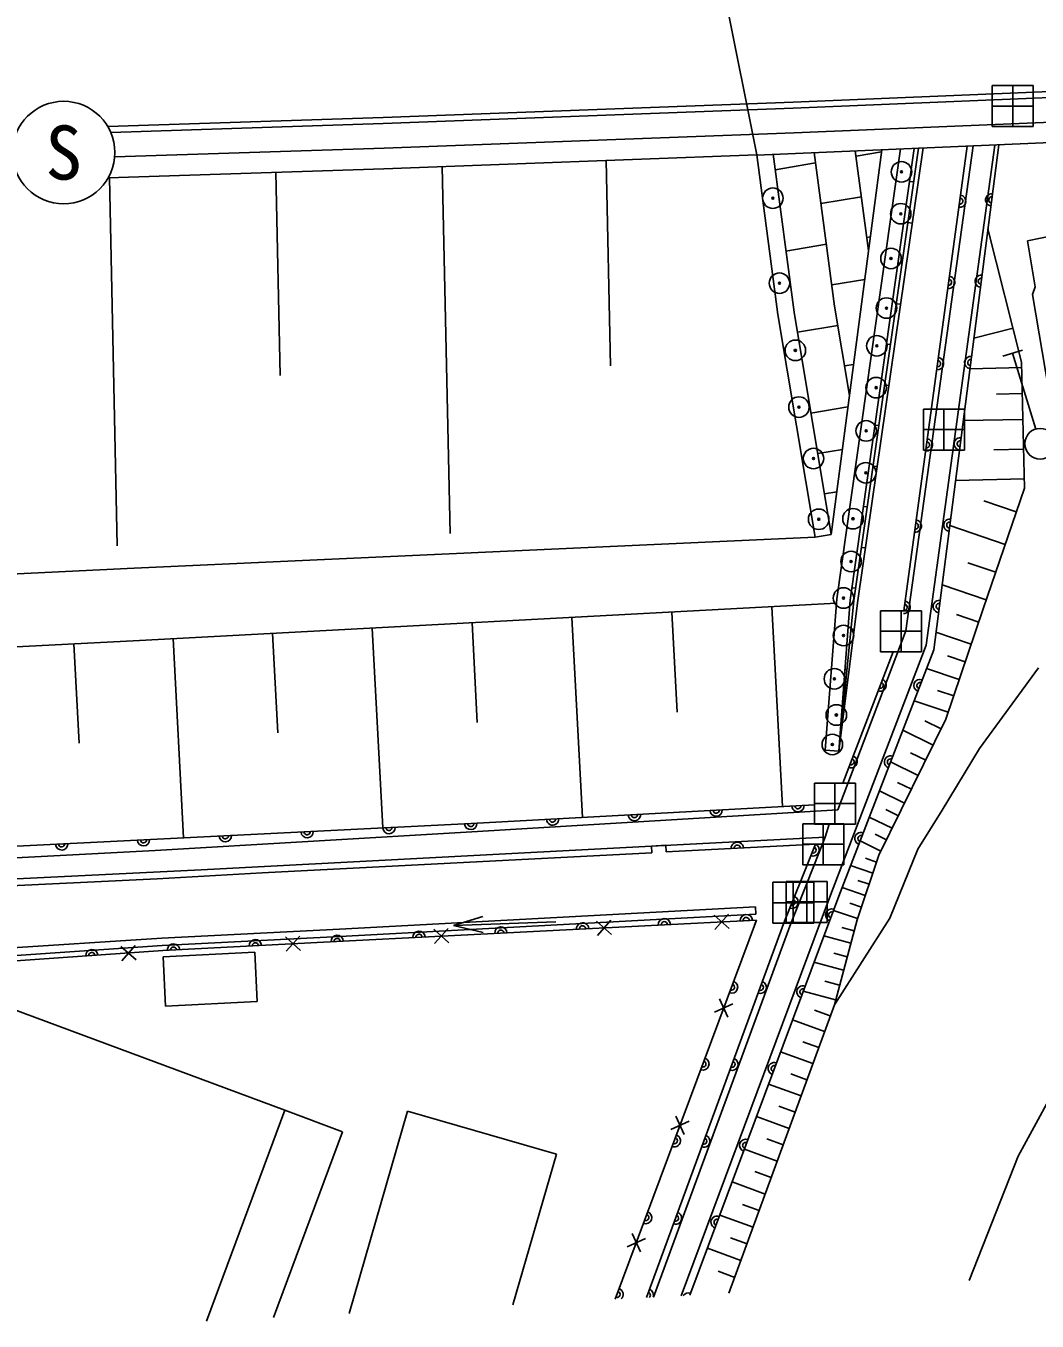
# Model space of a CAD drawing. Units: millimetres, scale not verified. Extents: x 40000 to 680000, y 20000 to 380000.
# Drawn here: x 314291 to 338980, y 241139 to 272736 of the extents above; entities that cross this region are included whole.
import ezdxf
from ezdxf.enums import TextEntityAlignment as Align

# ---------------------------------------------------------------- set-up
doc = ezdxf.new("R2010")
doc.units = ezdxf.units.MM
doc.header["$LTSCALE"] = 1000
doc.header["$PDMODE"] = 32
doc.header["$PDSIZE"] = 500
for name, color, linetype, lineweight in [('M-BGD', 7, 'Continuous', 25), ('M-BMK-OTRS', 5, 'Continuous', 25), ('M-BMK-ROW', 30, 'Continuous', 25), ('M-STR-STR1', 1, 'Continuous', 25), ('M-STR-STRC', 7, 'Continuous', 25)]:
    doc.layers.add(name, color=color, linetype=linetype, lineweight=lineweight)
doc.styles.add('ＭＳ ゴシック', font='')
doc.styles.get('ＭＳ ゴシック').set_extended_font_data('MS Gothic')

msp = doc.modelspace()

# ---------------------------------------------------------------- linework, layer by layer
at = {"layer": 'M-BGD'}
for p, q in [((332133, 269593), (332650, 265694)), ((333045, 265753), (332534, 269608)), ((333538, 269647), (334034, 265901)), ((333952, 260331), (335188, 269716)), ((334415, 258727), (335981, 269749)), ((336087, 269754), (334507, 258720)), ((334541, 269689), (334864, 267255)), ((334558, 269557), (335181, 269661)), ((334599, 258715), (336194, 269758)), ((335771, 257979), (337419, 269809)), ((336087, 269754), (336100, 269754)), ((336272, 257633), (337948, 269831)), ((336455, 257516), (338045, 269835)), ((324454, 269305), (324648, 260353)), ((328455, 269455), (328564, 264443)), ((333571, 269392), (332585, 269227)), ((316329, 269035), (316523, 260056)), ((320391, 269166), (320499, 264207)), ((335969, 268929), (335866, 268939)), ((333703, 268400), (334690, 268565)), ((335827, 267938), (335929, 267928)), ((338600, 264536), (337780, 267785)), ((340471, 267839), (338744, 267496)), ((333835, 267408), (332848, 267244)), ((334821, 267573), (334908, 267588)), ((338744, 267496), (338934, 266372)), ((335685, 266947), (335584, 266958)), ((333966, 266417), (334771, 266551)), ((338934, 266372), (338869, 266181)), ((338869, 266181), (339667, 261487)), ((333045, 265753), (333952, 260331)), ((334034, 265901), (334399, 263723)), ((335543, 265957), (335643, 265947)), ((332650, 265694), (333557, 260265)), ((333127, 265263), (334114, 265427)), ((338392, 265361), (337436, 265120)), ((335401, 264966), (335303, 264976)), ((338143, 264679), (338621, 264824)), ((334279, 264441), (334498, 264478)), ((338382, 264751), (338945, 262902)), ((338668, 261460), (338600, 264536)), ((338603, 264401), (337340, 264373)), ((335259, 263975), (335357, 263965)), ((338617, 263770), (337985, 263756)), ((333457, 263290), (334361, 263441)), ((335117, 262984), (335021, 262994)), ((338631, 263138), (337176, 263106)), ((333622, 262304), (334225, 262404)), ((338647, 262411), (337920, 262395)), ((334975, 261994), (335071, 261984)), ((338663, 261683), (336988, 261646)), ((333787, 261317), (334088, 261368)), ((337663, 258514), (338668, 261460)), ((334833, 261003), (334739, 261012)), ((338470, 260878), (337677, 261149)), ((338199, 260085), (336846, 260547)), ((316933, 259506), (333557, 260265)), ((333557, 260265), (333952, 260331)), ((334692, 260012), (334785, 260003)), ((310884, 259218), (316933, 259506)), ((337968, 259409), (337292, 259640)), ((337738, 258732), (336659, 259100)), ((334550, 259021), (334458, 259031)), ((334078, 258650), (317065, 257746)), ((332501, 258566), (332760, 253692)), ((334135, 255043), (334415, 258727)), ((334507, 258720), (334135, 255043)), ((334135, 255043), (334599, 258715)), ((336753, 255825), (337663, 258514)), ((325183, 258177), (325312, 255739)), ((327621, 258307), (327880, 253427)), ((330061, 258436), (330190, 255996)), ((337554, 258193), (337015, 258375)), ((320314, 257918), (320443, 255488)), ((322744, 258047), (323003, 253171)), ((334112, 253614), (335771, 257979)), ((334437, 258028), (334511, 258020)), ((337372, 257653), (336510, 257945)), ((317065, 257746), (310898, 257418)), ((315461, 257660), (315590, 255238)), ((317883, 257789), (318142, 252928)), ((336272, 257633), (334000, 251698)), ((336455, 257516), (334176, 251608)), ((337226, 257222), (336795, 257368)), ((334336, 257033), (334286, 257038)), ((337080, 256792), (336280, 257062)), ((339014, 257074), (337571, 255109)), ((336810, 255991), (335975, 256273)), ((336945, 256391), (336545, 256527)), ((334235, 256038), (334260, 256035)), ((335118, 252507), (336753, 255825)), ((336636, 255587), (336241, 255782)), ((336442, 255192), (335700, 255558)), ((334135, 255043), (333806, 255068)), ((336259, 254821), (335888, 255004)), ((337571, 255109), (336660, 253604)), ((336076, 254450), (335401, 254783)), ((335743, 253775), (335129, 254078)), ((335909, 254113), (335572, 254279)), ((333547, 253735), (325160, 253278)), ((334112, 253614), (325181, 253073)), ((335440, 253161), (334881, 253436)), ((335592, 253468), (335284, 253619)), ((336660, 253604), (336066, 252650)), ((325160, 253278), (308243, 252436)), ((325181, 253073), (317449, 252620)), ((333358, 251818), (333808, 252945)), ((335165, 252601), (334656, 252852)), ((335302, 252881), (335023, 253019)), ((317449, 252620), (308260, 252137)), ((329575, 252563), (320062, 252074)), ((329915, 252746), (329567, 252723)), ((329575, 252563), (329567, 252723)), ((329923, 252586), (329915, 252746)), ((333567, 252772), (329923, 252586)), ((333210, 251877), (333567, 252772)), ((334583, 250928), (335118, 252507)), ((336066, 252650), (335386, 250971)), ((334970, 252069), (334425, 252254)), ((335061, 252338), (334792, 252429)), ((309436, 251540), (317500, 251932)), ((320062, 252074), (317500, 251932)), ((332815, 250899), (333210, 251877)), ((334878, 251797), (334605, 251889)), ((332964, 250842), (333358, 251818)), ((334000, 251698), (333693, 250881)), ((334176, 251608), (333917, 250924)), ((334785, 251525), (334218, 251717)), ((321946, 250701), (332104, 251245)), ((332114, 251065), (332104, 251245)), ((334689, 251241), (334405, 251337)), ((341905, 251384), (338517, 245163)), ((332130, 250923), (321873, 250400)), ((321955, 250521), (332114, 251065)), ((324729, 250791), (325446, 251011)), ((328592, 250568), (328225, 250899)), ((328243, 250550), (328574, 250917)), ((328680, 241671), (332130, 250923)), ((329439, 241712), (332815, 250899)), ((333917, 250924), (330501, 241768)), ((331459, 250714), (331091, 251046)), ((331109, 250696), (331441, 251064)), ((332130, 250924), (332082, 250795)), ((334593, 250957), (334005, 251156)), ((335386, 250971), (334029, 248853)), ((334583, 250928), (334029, 248853)), ((317609, 250481), (321946, 250701)), ((324621, 250365), (324253, 250697)), ((324271, 250347), (324603, 250715)), ((324729, 250791), (327227, 250879)), ((324729, 250791), (325459, 250623)), ((329613, 241721), (332964, 250842)), ((333693, 250881), (330289, 241757)), ((334511, 250658), (334211, 250738)), ((317609, 250481), (309477, 249954)), ((317622, 250301), (309482, 249754)), ((316981, 249956), (316607, 250281)), ((316631, 249932), (316956, 250305)), ((321955, 250521), (317622, 250301)), ((317631, 250176), (321873, 250400)), ((320996, 250179), (320628, 250510)), ((320647, 250160), (320978, 250528)), ((334431, 250358), (333772, 250534)), ((317631, 250176), (309256, 249597)), ((319880, 250136), (317643, 250023)), ((317703, 248825), (317643, 250023)), ((319940, 248937), (319880, 250136)), ((334343, 250028), (334013, 250116)), ((334255, 249698), (333532, 249892)), ((334158, 249337), (333797, 249434)), ((331226, 249002), (331432, 248552)), ((334061, 248976), (333269, 249188)), ((320612, 246282), (313637, 248871)), ((317703, 248825), (319940, 248937)), ((331104, 248674), (331554, 248879)), ((334029, 248853), (331457, 241819)), ((333931, 248587), (333546, 248728)), ((333791, 248202), (333008, 248488)), ((333648, 247811), (333257, 247954)), ((333505, 247420), (332717, 247708)), ((333361, 247026), (332967, 247170)), ((333217, 246633), (332424, 246922)), ((320612, 246282), (318703, 241139)), ((322021, 245759), (320612, 246282)), ((323611, 246261), (322183, 241324)), ((327242, 245210), (323611, 246261)), ((333072, 246236), (332676, 246381)), ((330037, 245811), (330487, 246017)), ((330159, 246139), (330365, 245689)), ((332927, 245840), (332129, 246132)), ((322021, 245759), (320338, 241226)), ((332781, 245441), (332382, 245587)), ((326180, 241538), (327242, 245210)), ((332635, 245042), (331832, 245335)), ((337321, 242132), (338517, 245163)), ((332489, 244640), (332087, 244787)), ((332342, 244239), (331533, 244534)), ((332194, 243834), (331790, 243982)), ((332046, 243430), (331232, 243727)), ((328969, 242949), (329420, 243155)), ((329092, 243277), (329297, 242827)), ((331897, 243023), (331490, 243172)), ((331749, 242616), (330929, 242915)), ((331599, 242206), (331189, 242356))]:
    msp.add_line(p, q, dxfattribs=at)
for points in [[(316460, 269539), (323039, 269752), (333052, 270127), (343059, 270543), (353062, 270992), (355421, 271105)], [(316304, 269034), (323031, 269252), (332133, 269593)], [(333806, 255068), (334087, 258763), (335646, 269735)]]:
    msp.add_lwpolyline(points, dxfattribs=at)
for centre, radius in [((335668, 269175), 25), ((332528, 268533), 25), ((335650, 268154), 25), ((335412, 267063), 25), ((332689, 266459), 25), ((335301, 265853), 25), ((333077, 264821), 25), ((335068, 264932), 25), ((335051, 263911), 25), ((333165, 263437), 25), ((339054, 262543), 375), ((334806, 262856), 25), ((333520, 262182), 25), ((334797, 261834), 25), ((333647, 260700), 25), ((334484, 260714), 25), ((334437, 259669), 25), ((334252, 258779), 25), ((334253, 257864), 25), ((334030, 256808), 25), ((334078, 255925), 25), ((333980, 255207), 25)]:
    msp.add_circle(centre, radius, dxfattribs=at)
for centre, radius, start, end in [((337090, 268461), 150, 262.2045, 82.2006), ((337872, 268492), 150, 82.6411, 262.6487), ((337090, 268461), 75, 262.1989, 82.1989), ((337872, 268492), 75, 82.6442, 262.6403), ((336819, 266480), 150, 262.2053, 82.2092), ((336819, 266480), 75, 262.2103, 82.1874), ((337615, 266508), 150, 82.6402, 262.6439), ((337615, 266508), 75, 82.6362, 262.6554), ((336548, 264498), 150, 262.2056, 82.1997), ((336548, 264498), 75, 262.2006, 82.2198), ((337359, 264524), 150, 82.6421, 262.6401), ((337359, 264524), 75, 82.6498, 262.6419), ((336277, 262517), 150, 262.2082, 82.2044), ((336277, 262517), 75, 262.2159, 82.197), ((337103, 262541), 150, 82.6449, 262.645), ((337103, 262541), 75, 82.6515, 262.6554), ((336005, 260535), 150, 262.2073, 82.2131), ((336847, 260557), 150, 82.6467, 262.6507), ((336005, 260535), 75, 262.2044, 82.2047), ((336847, 260557), 75, 82.6403, 262.6516), ((335734, 258554), 150, 262.2035, 82.2093), ((335734, 258554), 75, 262.2159, 82.2122), ((336591, 258574), 150, 82.6411, 262.6488), ((336591, 258574), 75, 82.6516, 262.6363), ((335149, 256652), 150, 249.1171, 69.1305), ((335149, 256652), 75, 249.1296, 69.1343), ((336119, 256645), 150, 68.9128, 248.8994), ((336119, 256645), 75, 68.9093, 248.9113), ((334436, 254784), 150, 249.1242, 69.1252), ((334436, 254784), 75, 249.1338, 69.1358), ((335399, 254779), 150, 68.9079, 248.9102), ((335399, 254779), 75, 68.9035, 248.9008), ((329147, 253495), 150, 183.1136, 3.1195), ((329147, 253495), 75, 183.1113, 3.1308), ((331144, 253604), 150, 183.1199, 3.1123), ((331144, 253604), 75, 183.1191, 3.118), ((333141, 253713), 150, 183.1114, 3.1212), ((333141, 253713), 75, 183.1019, 3.1245), ((323156, 253179), 150, 182.8497, 2.8481), ((323156, 253179), 75, 182.8506, 2.8518), ((325153, 253278), 150, 182.8535, 2.8443), ((325153, 253278), 75, 182.8512, 2.8588), ((327150, 253387), 150, 183.114, 3.1178), ((327150, 253387), 75, 183.1024, 3.1251), ((315166, 252781), 150, 182.8539, 2.8495), ((315166, 252781), 75, 182.8652, 2.8414), ((317163, 252880), 150, 182.8493, 2.8487), ((317163, 252880), 75, 182.8558, 2.8514), ((319161, 252980), 150, 182.8493, 2.8493), ((319161, 252980), 75, 182.8399, 2.8625), ((321158, 253079), 150, 182.8553, 2.8456), ((321158, 253079), 75, 182.8458, 2.8469), ((331660, 252675), 150, 2.9176, 182.9214), ((334679, 252913), 150, 68.8998, 248.9108), ((334679, 252913), 75, 68.916, 248.8992), ((331660, 252675), 75, 2.9198, 182.9198), ((333511, 252633), 150, 248.2501, 68.2477), ((333511, 252633), 75, 248.257, 68.2497), ((332999, 251355), 150, 248.015, 68.0137), ((332999, 251355), 75, 248.022, 67.9952), ((329881, 250809), 150, 2.9228, 182.9169), ((331878, 250911), 150, 2.9203, 182.9203), ((331878, 250911), 75, 2.9217, 182.9249), ((333963, 251046), 150, 69.301, 249.2997), ((333963, 251046), 75, 69.2954, 249.2927), ((323888, 250503), 150, 2.9233, 182.9157), ((323888, 250503), 75, 2.9144, 182.9231), ((325886, 250605), 150, 2.9228, 182.9184), ((325886, 250605), 75, 2.9163, 182.9282), ((327883, 250707), 150, 2.9176, 182.922), ((327883, 250707), 75, 2.9222, 182.9255), ((329880, 250809), 75, 2.9241, 182.9166), ((317896, 250190), 150, 3.019, 183.025), ((317896, 250190), 75, 3.0203, 183.0354), ((319894, 250296), 150, 3.0264, 183.0227), ((319894, 250296), 75, 3.0159, 183.0235), ((321891, 250401), 150, 2.9283, 182.918), ((321891, 250401), 75, 2.9295, 182.9208), ((315901, 250057), 150, 3.9641, 183.9582), ((315901, 250057), 75, 3.9635, 183.956), ((331519, 249286), 150, 249.5519, 69.5519), ((331519, 249286), 75, 249.5423, 69.5377), ((332221, 249282), 150, 249.8241, 69.8241), ((332221, 249282), 75, 249.837, 69.8148), ((333264, 249172), 150, 69.5394, 249.5454), ((333264, 249172), 75, 69.5331, 249.5498), ((330820, 247412), 150, 249.5452, 69.5452), ((330820, 247412), 75, 249.5502, 69.5596), ((331531, 247405), 150, 249.8322, 69.8225), ((331531, 247405), 75, 249.8339, 69.8078), ((332564, 247298), 150, 69.5377, 249.5474), ((332564, 247298), 75, 69.5418, 249.5512), ((330122, 245538), 150, 249.5484, 69.5567), ((330122, 245538), 75, 249.555, 69.543), ((330841, 245528), 150, 249.8243, 69.8317), ((330841, 245528), 75, 249.831, 69.8236), ((331865, 245425), 150, 69.5391, 249.5391), ((331865, 245425), 75, 69.5364, 249.5438), ((329423, 243664), 150, 249.5495, 69.5459), ((329423, 243664), 75, 249.5539, 69.5559), ((330152, 243650), 150, 249.8263, 69.8287), ((330152, 243650), 75, 249.8236, 69.8162), ((331166, 243551), 150, 69.5398, 249.5445), ((331166, 243551), 75, 69.5359, 249.5239), ((328724, 241790), 75, 249.5452, 69.5452), ((328724, 241790), 150, 312.0813, 69.5514), ((329462, 241773), 75, 310.0548, 69.819), ((329462, 241773), 150, 339.5214, 69.8312), ((330467, 241677), 150, 69.5338, 146.3991)]:
    msp.add_arc(centre, radius, start, end, dxfattribs=at)
for p in [(335668, 269175), (332528, 268533), (335650, 268154), (335412, 267063), (332689, 266459), (335301, 265853), (335068, 264932), (333077, 264821), (335051, 263911), (333165, 263437), (334806, 262856), (333520, 262182), (334797, 261834), (333647, 260700), (334484, 260714), (334437, 259669), (334252, 258779), (334253, 257864), (334030, 256808), (334078, 255925), (333980, 255207)]:
    msp.add_point(p, dxfattribs=at)
at = {"layer": 'M-BMK-OTRS'}
for p, q in [((335725, 258467), (337274, 269803)), ((334236, 254266), (335465, 257467)), ((333808, 252945), (333900, 253266))]:
    msp.add_line(p, q, dxfattribs=at)
msp.add_lwpolyline([(277959, 251384), (288739, 251360), (298199, 251402), (304111, 251428), (309232, 251689), (318571, 252152), (329567, 252723), (333808, 252945)], dxfattribs=at)
at = {"layer": 'M-BMK-ROW'}
for p, q in [((338885, 271280), (337885, 271280)), ((337885, 271280), (337885, 270280)), ((338385, 270280), (338385, 271280)), ((338885, 270280), (338885, 271280)), ((338885, 270780), (337885, 270780)), ((337885, 270280), (338885, 270280)), ((337204, 263388), (336204, 263388)), ((336204, 263388), (336204, 262388)), ((336704, 262388), (336704, 263388)), ((337204, 262388), (337204, 263388)), ((337204, 262888), (336204, 262888)), ((336204, 262388), (337204, 262388)), ((336157, 258467), (335157, 258467)), ((335157, 258467), (335157, 257467)), ((335657, 257467), (335657, 258467)), ((336157, 257467), (336157, 258467)), ((336157, 257967), (335157, 257967)), ((335157, 257467), (336157, 257467)), ((334544, 254266), (333544, 254266)), ((333544, 254266), (333544, 253266)), ((334044, 253266), (334044, 254266)), ((334544, 253266), (334544, 254266)), ((334544, 253766), (333544, 253766)), ((334259, 253274), (333259, 253274)), ((333259, 253274), (333259, 252274)), ((333544, 253266), (334544, 253266)), ((333759, 252274), (333759, 253274)), ((334259, 252274), (334259, 253274)), ((334259, 252774), (333259, 252774)), ((333259, 252274), (334259, 252274)), ((333527, 251847), (332527, 251847)), ((332527, 251847), (332527, 250847)), ((333854, 251865), (332854, 251865)), ((332854, 251865), (332854, 250865)), ((333027, 250847), (333027, 251847)), ((333354, 250865), (333354, 251865)), ((333527, 250847), (333527, 251847)), ((333854, 250865), (333854, 251865)), ((333527, 251347), (332527, 251347)), ((333854, 251365), (332854, 251365)), ((332527, 250847), (333527, 250847)), ((332854, 250865), (333854, 250865))]:
    msp.add_line(p, q, dxfattribs=at)
at = {"layer": 'M-STR-STR1'}
for p, q in [((327315, 293822), (332133, 269593)), ((332133, 269581), (355668, 270609))]:
    msp.add_line(p, q, dxfattribs=at)
at = {"layer": 'M-STR-STRC'}
for points in [[(316290, 270284), (323013, 270502), (333022, 270876), (343026, 271293), (353027, 271741), (355472, 271858)], [(316365, 270136), (323014, 270352), (333023, 270726), (343027, 271143), (353028, 271591), (355423, 271706)]]:
    msp.add_lwpolyline(points, dxfattribs=at)
msp.add_circle((315214, 269647), 1250, dxfattribs=at)

# ---------------------------------------------------------------- texts
at = {"layer": 'M-STR-STRC', "style": 'ＭＳ ゴシック'}
msp.add_text('S', height=1320, dxfattribs=at).set_placement((315214, 269647), align=Align.MIDDLE_CENTER)

doc.saveas('drawing.dxf')
